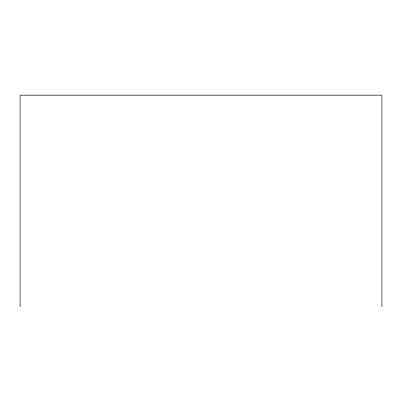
<?xml version="1.0" encoding="UTF-8"?>
<svg xmlns="http://www.w3.org/2000/svg" width="402" height="402" viewBox="0 0 402 402"><rect width="100%" height="100%" fill="white"/><g stroke="black" fill="none" stroke-linecap="round" stroke-linejoin="round"><path stroke-width="0.6" d="M381.9 306.816L381.9 95.184L20.1 95.184L20.1 306.816"/></g></svg>
